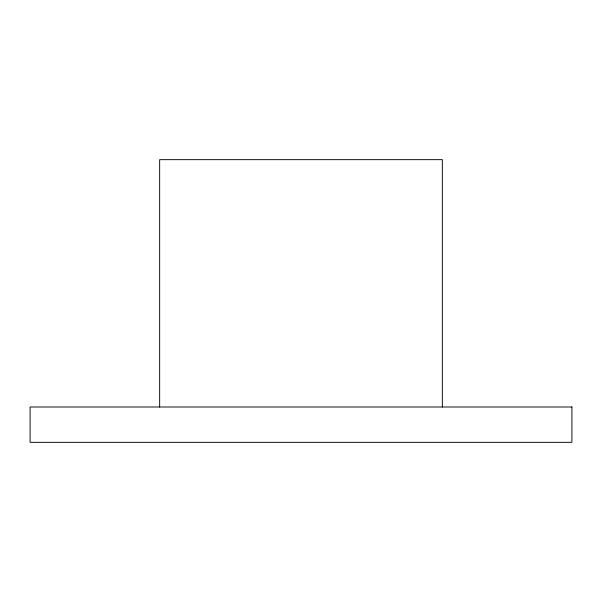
<?xml version="1.0" encoding="UTF-8"?>
<svg xmlns="http://www.w3.org/2000/svg" width="602" height="602" viewBox="0 0 602 602"><rect width="100%" height="100%" fill="white"/><g stroke="black" fill="none" stroke-linecap="round" stroke-linejoin="round"><path stroke-width="0.9" d="M442.342 407.005L442.342 159.658L159.658 159.658L159.658 407.005M571.9 407.005L30.1 407.005L30.1 442.342L571.9 442.342L571.9 407.005"/></g></svg>
